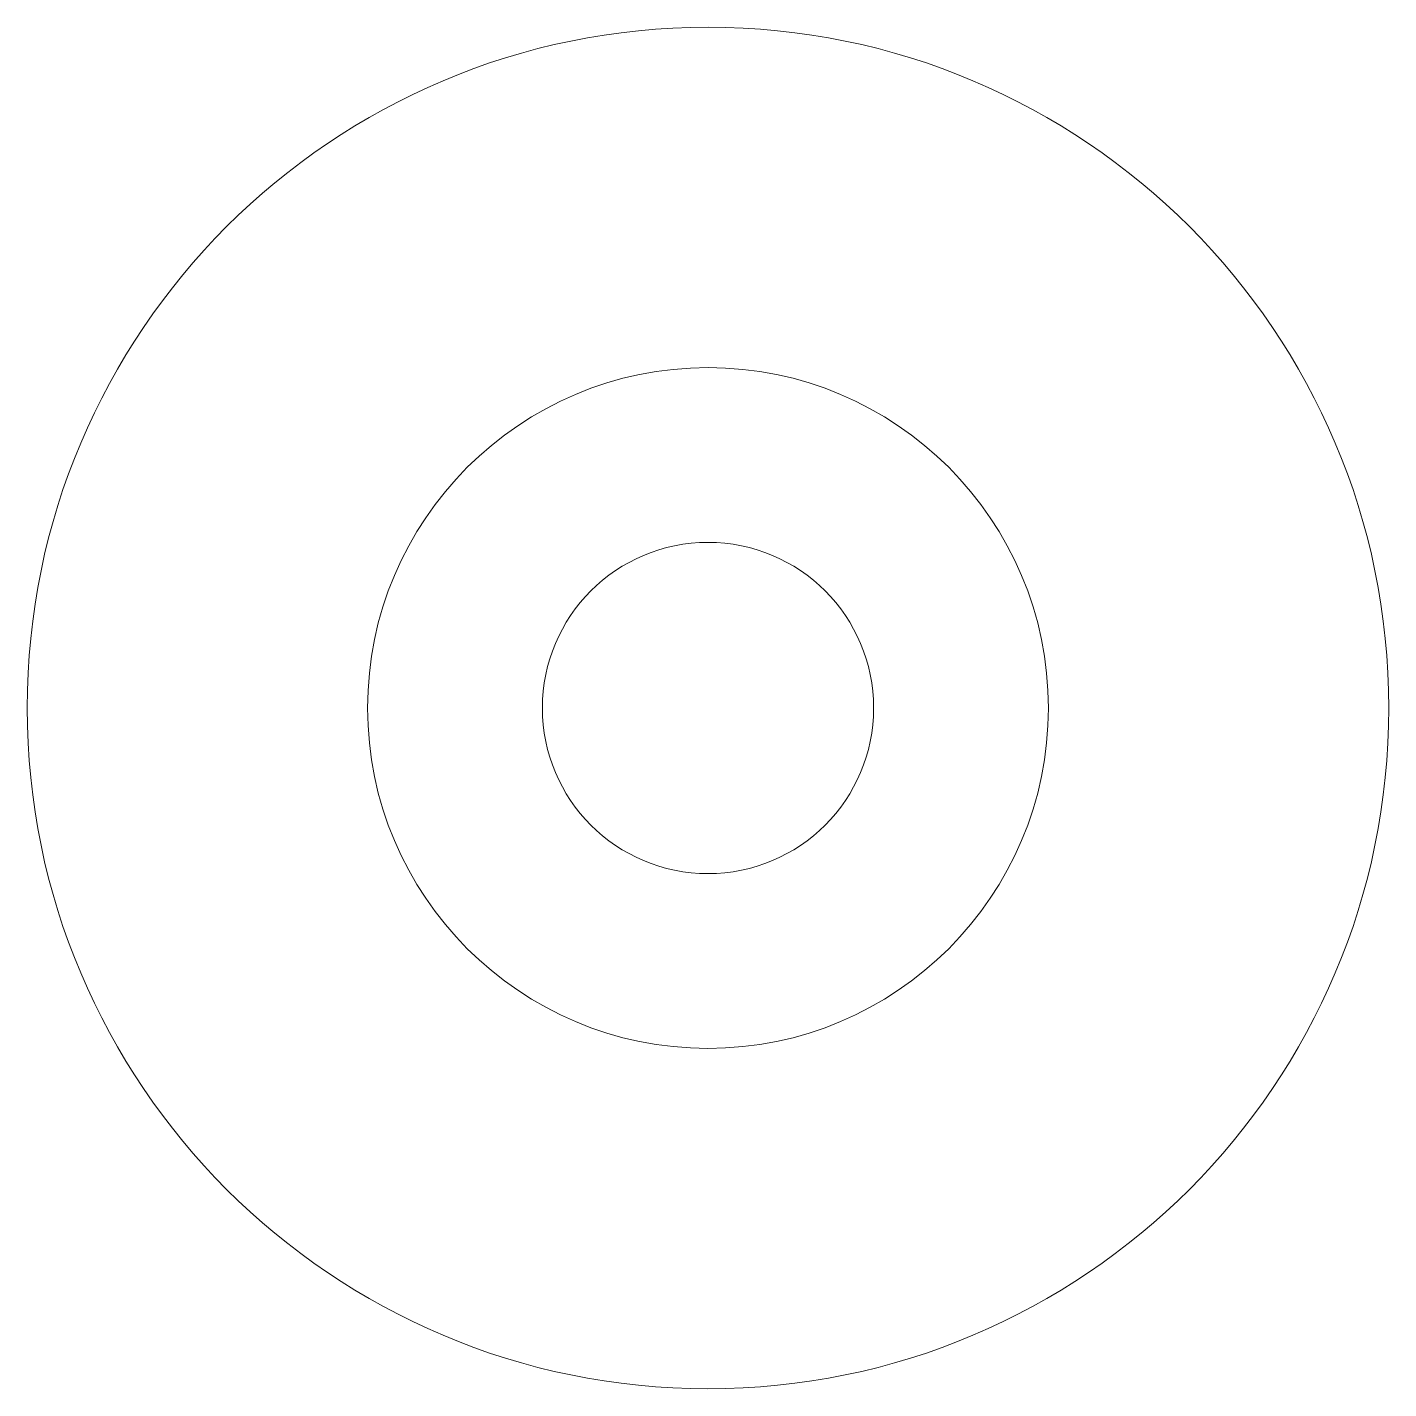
# Model space of a CAD drawing. Header units: millimetres. Extents: x -6 to 6, y -6 to 6.
import ezdxf

# ---------------------------------------------------------------- set-up
doc = ezdxf.new("R2010")
doc.units = ezdxf.units.MM
doc.layers.get('0').update_dxf_attribs({"linetype": 'CONTINUOUS', "lineweight": 0})
doc.layers.add('z10WellenPassung', color=7, linetype='CONTINUOUS', lineweight=0)
doc.layers.add('z6Gummi', color=7, linetype='CONTINUOUS', lineweight=0)

msp = doc.modelspace()

# ---------------------------------------------------------------- linework, layer by layer
msp.add_circle((0, 0), 6)
at = {"layer": 'z10WellenPassung'}
msp.add_circle((0, 0), 1.46, dxfattribs=at)
at = {"layer": 'z6Gummi'}
msp.add_circle((0, 0), 3, dxfattribs=at)

doc.saveas('drawing.dxf')
